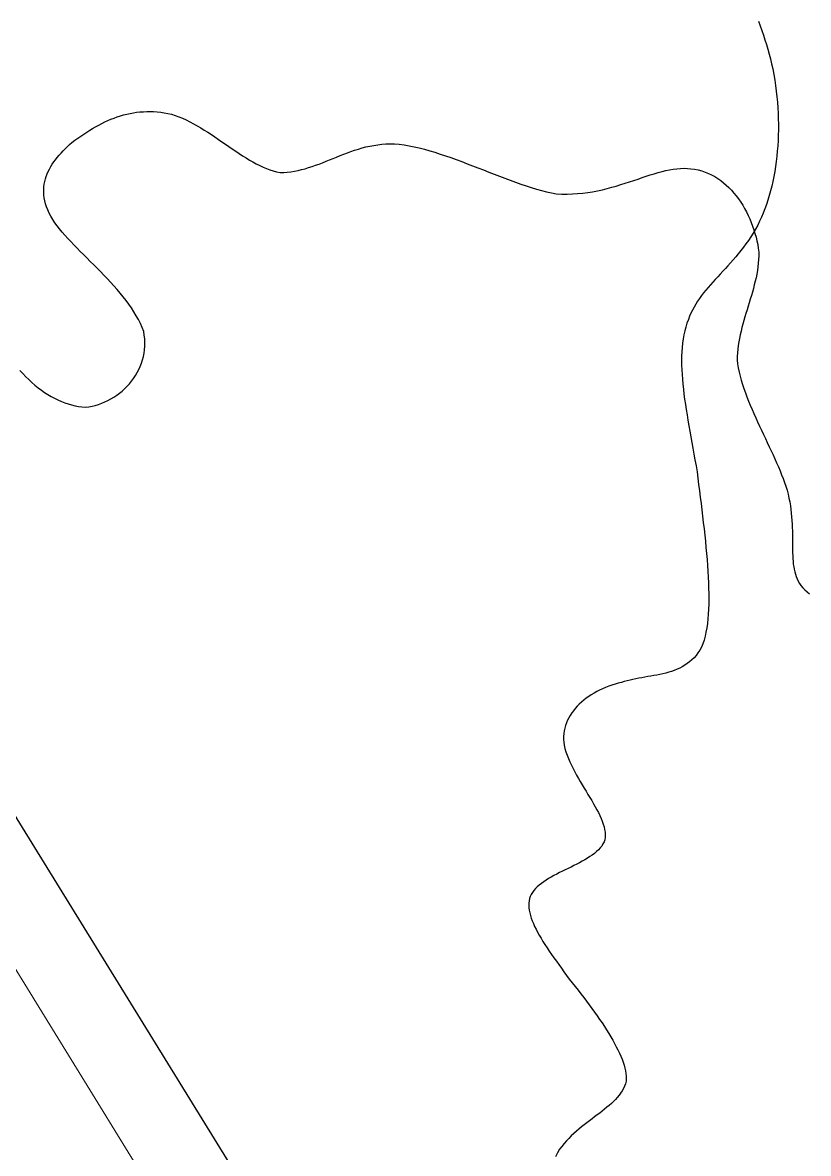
# Model space of a CAD drawing. Header units: metres. Extents: x 3 to 509016, y 4 to 6969473.
# Drawn here: x 507862.545 to 507863.74, y 6967230.789 to 6967232.508 of the extents above; entities that cross this region are included whole.
import ezdxf

# ---------------------------------------------------------------- set-up
doc = ezdxf.new("R2010")
doc.units = ezdxf.units.M
doc.layers.add('D_UG_PIPES', color=252, linetype='EXIST_SWD', lineweight=0)
for name, color, linetype in [('HATCH_LANDSCAPE', 1, 'Continuous'), ('HATCH_PAVEMENT_CARPARK', 254, 'Continuous'), ('mga2020DR_UNLINED', 252, 'Continuous'), ('mga2020VEG_TREE', 252, 'Continuous'), ('XREF', 7, 'Continuous')]:
    doc.layers.add(name, color=color, linetype=linetype)
doc.styles.get("Standard").update_dxf_attribs({"font": 'ARIALN.TTF'})
doc.linetypes.add('EXIST_SWD', pattern='A,5,-2.5,5,-2,["SWD",Standard,S=2.5,R=0,X=0,Y=-1.25],-8,5,-2.5,5,-2.5', length=37.5)

# ---------------------------------------------------------------- blocks, each defined once
blk = doc.blocks.new('XD_HATCH')
at = {"layer": 'HATCH_LANDSCAPE', "ltscale": 0.5}
h = blk.add_hatch(dxfattribs=at)
h.set_pattern_fill('GRASS', color=256, scale=0.05)
h.set_pattern_definition([(212.013854887, (0, 0), (-0.28538859865, -1.2375190291), [0.238125, -1.557926224]), (167.013854887, (0, 0), (-0.28538859868, -1.23751902925), [0.238125, -1.031875]), (257.013854887, (0, 0), (1.23751902925, -0.28538859868), [0.238125, -1.031875])])
edge = h.paths.add_edge_path()
edge.add_line((507834.6194, 6967286.6003), (507833.7745, 6967278.3766))
edge.add_line((507833.7745, 6967278.3766), (507834.4563, 6967266.5732))
edge.add_arc((507833.4405, 6967266.3882), 1.0325, -56.8269, 10.3208, ccw=False)
edge.add_line((507834.0055, 6967265.524), (507833.7027, 6967265.3348))
edge.add_line((507833.7027, 6967265.3348), (507831.8595, 6967265.8814))
edge.add_arc((507790.5773, 6967261.1965), 41.5471, 6.4744, 11.72996)
edge.add_arc((507652.9266, 6967269.5696), 178.3302, 0.023588, 2.717699)
edge.add_arc((507863.8943, 6967277.5885), 32.8409, 156.38178, 179.23816, ccw=False)
edge.add_line((507833.8043, 6967290.7459), (507834.868, 6967290.3037))
edge.add_line((507834.868, 6967290.3037), (507834.6194, 6967286.6003))
edge = h.paths.add_edge_path()
edge.add_line((507840.3758, 6967264.2031), (507839.0111, 6967268.6216))
edge.add_line((507839.0111, 6967268.6216), (507838.9485, 6967268.9634))
edge.add_line((507838.9485, 6967268.9634), (507838.9635, 6967269.4631))
edge.add_line((507838.9635, 6967269.4631), (507838.7986, 6967271.4707))
edge.add_line((507838.7986, 6967271.4707), (507838.5426, 6967271.9806))
edge.add_line((507838.5426, 6967271.9806), (507838.3277, 6967272.489))
edge.add_line((507838.3277, 6967272.489), (507838.1812, 6967272.9949))
edge.add_line((507838.1812, 6967272.9949), (507838.0533, 6967273.5))
edge.add_line((507838.0533, 6967273.5), (507837.435, 6967274.5364))
edge.add_line((507837.435, 6967274.5364), (507837.4424, 6967274.8298))
edge.add_line((507837.4424, 6967274.8298), (507837.523, 6967275.3334))
edge.add_line((507837.523, 6967275.3334), (507837.4511, 6967275.831))
edge.add_line((507837.4511, 6967275.831), (507837.4008, 6967276.3294))
edge.add_line((507837.4008, 6967276.3294), (507837.3858, 6967276.8292))
edge.add_line((507837.3858, 6967276.8292), (507837.3708, 6967277.329))
edge.add_line((507837.3708, 6967277.329), (507837.3559, 6967277.8288))
edge.add_line((507837.3559, 6967277.8288), (507837.2868, 6967278.3259))
edge.add_line((507837.2868, 6967278.3259), (507837.6201, 6967280.3039))
edge.add_line((507837.6201, 6967280.3039), (507837.7291, 6967281.2981))
edge.add_line((507837.7291, 6967281.2981), (507837.7573, 6967281.7976))
edge.add_line((507837.7573, 6967281.7976), (507837.7637, 6967283.3032))
edge.add_line((507837.7637, 6967283.3032), (507837.8004, 6967283.8019))
edge.add_line((507837.8004, 6967283.8019), (507837.9, 6967284.2949))
edge.add_line((507837.9, 6967284.2949), (507838.1892, 6967285.2728))
edge.add_line((507838.1892, 6967285.2728), (507838.2709, 6967285.7675))
edge.add_line((507838.2709, 6967285.7675), (507838.3266, 6967286.2645))
edge.add_line((507838.3266, 6967286.2645), (507837.056, 6967286.299))
edge.add_line((507837.056, 6967286.299), (507837.0835, 6967286.024))
edge.add_line((507837.0835, 6967286.024), (507836.2865, 6967278.3018))
edge.add_line((507836.2865, 6967278.3018), (507836.7877, 6967269.7623))
edge.add_line((507836.7877, 6967269.7623), (507836.9971, 6967265.9725))
edge.add_arc((507835.4372, 6967265.8975), 1.5617, -51.2364, 2.7548, ccw=False)
edge.add_line((507836.415, 6967264.6797), (507834.7625, 6967263.6386))
edge.add_line((507834.7625, 6967263.6386), (507834.4122, 6967261.6514))
edge.add_line((507834.4122, 6967261.6514), (507838.3369, 6967255.3696))
edge.add_arc((507838.6337, 6967255.5551), 0.35, 211.9938, 302.0004)
edge.add_line((507838.8192, 6967255.2583), (507843.102, 6967257.934))
edge.add_line((507843.102, 6967257.934), (507849.8852, 6967247.0769))
edge.add_line((507849.8852, 6967247.0769), (507845.6775, 6967244.448))
edge.add_arc((507845.8629, 6967244.1511), 0.35, 121.996, 211.996)
edge.add_line((507845.5661, 6967243.9657), (507846.3609, 6967242.6936))
edge.add_arc((507846.6577, 6967242.879), 0.35, 211.996, 301.996)
edge.add_line((507846.8432, 6967242.5822), (507851.0509, 6967245.2111))
edge.add_line((507851.0509, 6967245.2111), (507857.8321, 6967234.3573))
edge.add_line((507857.8321, 6967234.3573), (507858.9988, 6967232.4898))
edge.add_line((507858.9988, 6967232.4898), (507868.4293, 6967217.3956))
edge.add_line((507868.4293, 6967217.3956), (507869.595, 6967215.5298))
edge.add_line((507869.595, 6967215.5298), (507879.0265, 6967200.4339))
edge.add_line((507879.0265, 6967200.4339), (507880.1922, 6967198.5681))
edge.add_line((507880.1922, 6967198.5681), (507889.6237, 6967183.4722))
edge.add_line((507889.6237, 6967183.4722), (507890.8655, 6967181.6516))
edge.add_line((507890.8655, 6967181.6516), (507890.7894, 6967181.6064))
edge.add_line((507890.7894, 6967181.6064), (507900.2209, 6967166.5105))
edge.add_line((507900.2209, 6967166.5105), (507895.9381, 6967163.8347))
edge.add_arc((507896.1235, 6967163.5378), 0.35, 121.994, 211.996)
edge.add_line((507895.8267, 6967163.3524), (507896.6215, 6967162.0802))
edge.add_arc((507896.9183, 6967162.2657), 0.35, 211.9984, 301.996)
edge.add_line((507897.1038, 6967161.9689), (507901.3866, 6967164.6447))
edge.add_line((507901.3866, 6967164.6447), (507910.8181, 6967149.5487))
edge.add_line((507910.8181, 6967149.5487), (507906.5469, 6967146.8811))
edge.add_arc((507906.7649, 6967146.6028), 0.3535, 128.0734, 218.4885)
edge.add_line((507906.4882, 6967146.3828), (507907.8077, 6967145.0972))
edge.add_line((507907.8077, 6967145.0972), (507909.4019, 6967144.1738))
edge.add_line((507909.4019, 6967144.1738), (507911.1824, 6967145.0318))
edge.add_line((507911.1824, 6967145.0318), (507911.5938, 6967146.4662))
edge.add_line((507911.5938, 6967146.4662), (507913.3116, 6967147.5395))
edge.add_line((507913.3116, 6967147.5395), (507911.7607, 6967150.3145))
edge.add_line((507911.7607, 6967150.3145), (507911.3517, 6967151.1377))
edge.add_line((507911.3517, 6967151.1377), (507910.3123, 6967152.8466))
edge.add_line((507910.3123, 6967152.8466), (507910.0252, 6967153.2568))
edge.add_line((507910.0252, 6967153.2568), (507908.2386, 6967155.6779))
edge.add_line((507908.2386, 6967155.6779), (507906.8185, 6967157.7385))
edge.add_line((507906.8185, 6967157.7385), (507905.1467, 6967160.2314))
edge.add_line((507905.1467, 6967160.2314), (507902.6614, 6967164.5743))
edge.add_line((507902.6614, 6967164.5743), (507901.6885, 6967166.3247))
edge.add_line((507901.6885, 6967166.3247), (507890.3492, 6967184.5912))
edge.add_line((507890.3492, 6967184.5912), (507887.9238, 6967188.3817))
edge.add_line((507887.9238, 6967188.3817), (507882.2644, 6967197.2262))
edge.add_line((507882.2644, 6967197.2262), (507881.0853, 6967198.9492))
edge.add_line((507881.0853, 6967198.9492), (507875.2149, 6967208.1494))
edge.add_line((507875.2149, 6967208.1494), (507870.7184, 6967215.3627))
edge.add_line((507870.7184, 6967215.3627), (507864.5811, 6967226.2674))
edge.add_line((507864.5811, 6967226.2674), (507858.7045, 6967235.0792))
edge.add_line((507858.7045, 6967235.0792), (507856.2419, 6967238.7442))
edge.add_line((507856.2419, 6967238.7442), (507855.1022, 6967240.3904))
edge.add_line((507855.1022, 6967240.3904), (507854.8173, 6967240.8019))
edge.add_line((507854.8173, 6967240.8019), (507854.0618, 6967242.0986))
edge.add_line((507854.0618, 6967242.0986), (507852.576, 6967244.7077))
edge.add_line((507852.576, 6967244.7077), (507851.066, 6967247.3016))
edge.add_line((507851.066, 6967247.3016), (507849.5393, 6967249.8852))
edge.add_line((507849.5393, 6967249.8852), (507848.9949, 6967250.7242))
edge.add_line((507848.9949, 6967250.7242), (507848.7226, 6967251.1437))
edge.add_line((507848.7226, 6967251.1437), (507848.4401, 6967251.5567))
edge.add_line((507848.4401, 6967251.5567), (507847.8618, 6967252.3745))
edge.add_line((507847.8618, 6967252.3745), (507847.3356, 6967253.2249))
edge.add_line((507847.3356, 6967253.2249), (507845.7975, 6967255.8013))
edge.add_line((507845.7975, 6967255.8013), (507844.2186, 6967258.446))
edge.add_line((507844.2186, 6967258.446), (507842.8502, 6967261.0217))
edge.add_line((507842.8502, 6967261.0217), (507842.6112, 6967261.4614))
edge.add_line((507842.6112, 6967261.4614), (507842.0412, 6967262.2858))
edge.add_line((507842.0412, 6967262.2858), (507840.3758, 6967264.2031))
at = {"layer": 'HATCH_PAVEMENT_CARPARK'}
h = blk.add_hatch(color=256, dxfattribs=at)
h.dxf.hatch_style = 1
edge = h.paths.add_edge_path()
edge.add_spline(control_points=[(507831.6057, 6967265.2103), (507831.2653, 6967264.9977)], knot_values=[3.035082, 3.035082, 4.035082, 4.035082], weights=[1, 1], degree=1, periodic=0)
edge.add_spline(control_points=[(507831.2653, 6967264.9977), (507829.7013, 6967264.0205)], knot_values=[2.035082, 2.035082, 3.035082, 3.035082], weights=[1, 1], degree=1, periodic=0)
edge.add_spline(control_points=[(507829.7013, 6967264.0205), (507828.586, 6967263.3237)], knot_values=[1.499683, 1.499683, 2.035082, 2.035082], weights=[1, 1], degree=1, periodic=0)
edge.add_line((507828.586, 6967263.3237), (507826.3004, 6967261.8957))
edge.add_line((507826.3004, 6967261.8957), (507828.2109, 6967258.8379))
edge.add_line((507828.2109, 6967258.8379), (507832.6123, 6967251.7931))
edge.add_arc((507832.1708, 6967251.5252), 0.5164, -46.2921, 31.2496, ccw=False)
edge.add_line((507832.5276, 6967251.1519), (507828.2976, 6967248.5078))
edge.add_line((507828.2976, 6967248.5078), (507834.8678, 6967237.9915))
edge.add_line((507834.8678, 6967237.9915), (507839.0985, 6967240.6347))
edge.add_arc((507839.2657, 6967239.8885), 0.7648, 41.8437, 102.6277, ccw=False)
edge.add_line((507839.8354, 6967240.3986), (507840.6363, 6967239.117))
edge.add_arc((507839.9895, 6967239.0145), 0.6548, -54.842, 9.002, ccw=False)
edge.add_line((507840.3666, 6967238.4792), (507836.1925, 6967235.8713))
edge.add_line((507836.1925, 6967235.8713), (507842.8687, 6967225.1854))
edge.add_line((507842.8687, 6967225.1854), (507844.1606, 6967223.1178))
edge.add_line((507844.1606, 6967223.1178), (507853.4659, 6967208.2237))
edge.add_line((507853.4659, 6967208.2237), (507857.6976, 6967210.8653))
edge.add_arc((507857.8775, 6967210.3834), 0.5143, 32.6567, 110.4711, ccw=False)
edge.add_line((507858.3105, 6967210.661), (507859.1053, 6967209.3888))
edge.add_line((507859.1053, 6967209.3888), (507864.7027, 6967212.8859))
edge.add_line((507864.7027, 6967212.8859), (507863.9079, 6967214.158))
edge.add_arc((507864.3319, 6967214.4229), 0.5, 121.996, 211.9999, ccw=False)
edge.add_line((507864.067, 6967214.847), (507868.2226, 6967217.4433))
edge.add_line((507868.2226, 6967217.4433), (507858.9501, 6967232.2848))
edge.add_line((507858.9501, 6967232.2848), (507854.7944, 6967229.6885))
edge.add_arc((507854.528, 6967230.1061), 0.4954, 211.4621, 302.5322, ccw=False)
edge.add_line((507854.1055, 6967229.8476), (507853.3107, 6967231.1197))
edge.add_arc((507853.7337, 6967231.3849), 0.4992, 121.9038, 212.0841, ccw=False)
edge.add_line((507853.4698, 6967231.8087), (507857.6254, 6967234.405))
edge.add_line((507857.6254, 6967234.405), (507851.0022, 6967245.0061))
edge.add_line((507851.0022, 6967245.0061), (507846.9226, 6967242.455))
edge.add_arc((507846.6577, 6967242.879), 0.5, 211.996, 301.996, ccw=False)
edge.add_line((507846.2337, 6967242.6141), (507845.4389, 6967243.8862))
edge.add_arc((507845.8629, 6967244.1511), 0.5, 121.996, 211.996, ccw=False)
edge.add_line((507845.598, 6967244.5752), (507849.6775, 6967247.1263))
edge.add_line((507849.6775, 6967247.1263), (507843.0543, 6967257.7273))
edge.add_line((507843.0543, 6967257.7273), (507842.2198, 6967257.2017))
edge.add_line((507842.2198, 6967257.2017), (507838.8987, 6967255.131))
edge.add_arc((507838.6337, 6967255.5551), 0.5, 211.9931, 301.9996, ccw=False)
edge.add_line((507838.2097, 6967255.2902), (507833.4848, 6967262.8744))
edge.add_line((507833.4848, 6967262.8744), (507831.8978, 6967265.3928))
edge.add_line((507831.8978, 6967265.3928), (507831.6057, 6967265.2103))
blk = doc.blocks.new('BAC V TREE')
for p, q in [((2.5351, 15.3672), (2.5661, 15.3773)), ((2.5661, 15.3773), (2.5974, 15.3863)), ((2.5974, 15.3863), (2.6289, 15.3944)), ((2.6289, 15.3944), (2.6606, 15.4014)), ((2.6606, 15.4014), (2.6927, 15.4073)), ((2.6927, 15.4073), (2.725, 15.4121)), ((2.725, 15.4121), (2.7576, 15.4158)), ((2.7576, 15.4158), (2.7906, 15.4184)), ((2.7906, 15.4184), (2.8238, 15.4197)), ((2.8238, 15.4197), (2.8574, 15.4198)), ((2.8574, 15.4198), (2.8913, 15.4187)), ((2.8913, 15.4187), (2.9256, 15.4163)), ((2.9256, 15.4163), (2.9602, 15.4126)), ((2.9602, 15.4126), (2.9952, 15.4076)), ((2.9952, 15.4076), (3.0306, 15.4012)), ((3.0306, 15.4012), (3.0664, 15.3934)), ((3.0664, 15.3934), (3.1027, 15.3817)), ((3.1027, 15.3817), (3.1389, 15.3684)), ((2.2945, 15.2547), (2.3239, 15.2716)), ((2.3239, 15.2716), (2.3535, 15.2878)), ((2.3535, 15.2878), (2.3833, 15.3031)), ((2.3833, 15.3031), (2.4133, 15.3177)), ((2.4133, 15.3177), (2.4434, 15.3314)), ((2.4434, 15.3314), (2.4738, 15.3443)), ((2.4738, 15.3443), (2.5043, 15.3562)), ((2.5043, 15.3562), (2.5351, 15.3672)), ((3.1389, 15.3684), (3.1748, 15.3535)), ((3.1748, 15.3535), (3.2106, 15.3371)), ((3.2106, 15.3371), (3.2462, 15.3195)), ((3.2462, 15.3195), (3.2816, 15.3007)), ((3.2816, 15.3007), (3.3168, 15.2809)), ((3.3168, 15.2809), (3.3519, 15.2602)), ((2.1205, 15.1387), (2.1492, 15.1596)), ((2.1492, 15.1596), (2.178, 15.1799)), ((2.178, 15.1799), (2.207, 15.1996)), ((2.207, 15.1996), (2.236, 15.2186)), ((2.236, 15.2186), (2.2652, 15.237)), ((2.2652, 15.237), (2.2945, 15.2547)), ((3.3519, 15.2602), (3.3868, 15.2386)), ((3.3868, 15.2386), (3.4215, 15.2165)), ((3.4215, 15.2165), (3.4561, 15.1937)), ((3.4561, 15.1937), (3.4906, 15.1706)), ((3.4906, 15.1706), (3.5249, 15.1472)), ((2.0055, 15.0352), (2.0261, 15.0561)), ((2.0261, 15.0561), (2.0475, 15.0767)), ((2.0475, 15.0767), (2.0694, 15.0971)), ((2.0694, 15.0971), (2.0918, 15.1173)), ((2.0918, 15.1173), (2.1205, 15.1387)), ((3.5249, 15.1472), (3.5591, 15.1237)), ((3.5591, 15.1237), (3.5932, 15.1001)), ((3.5932, 15.1001), (3.6272, 15.0766)), ((3.6272, 15.0766), (3.6611, 15.0534)), ((3.6611, 15.0534), (3.6948, 15.0305)), ((4.8583, 15.0407), (4.8948, 15.0523)), ((4.8948, 15.0523), (4.9317, 15.063)), ((4.9317, 15.063), (4.969, 15.0728)), ((4.969, 15.0728), (5.0069, 15.0815)), ((5.0069, 15.0815), (5.0453, 15.089)), ((5.0453, 15.089), (5.0843, 15.0952)), ((5.0843, 15.0952), (5.124, 15.1)), ((5.124, 15.1), (5.1643, 15.1031)), ((5.1643, 15.1031), (5.2054, 15.1046)), ((5.2054, 15.1046), (5.2472, 15.1042)), ((5.2472, 15.1042), (5.2946, 15.0997)), ((5.2946, 15.0997), (5.3427, 15.0933)), ((5.3427, 15.0933), (5.3915, 15.085)), ((5.3915, 15.085), (5.4409, 15.075)), ((5.4409, 15.075), (5.4909, 15.0635)), ((5.4909, 15.0635), (5.5414, 15.0506)), ((5.5414, 15.0506), (5.5924, 15.0363)), ((1.9143, 14.9265), (1.9307, 14.9488)), ((1.9307, 14.9488), (1.9481, 14.9708)), ((1.9481, 14.9708), (1.9664, 14.9926)), ((1.9664, 14.9926), (1.9855, 15.014)), ((1.9855, 15.014), (2.0055, 15.0352)), ((3.6948, 15.0305), (3.7285, 15.0082)), ((3.7285, 15.0082), (3.7621, 14.9864)), ((3.7621, 14.9864), (3.7956, 14.9654)), ((3.7956, 14.9654), (3.8291, 14.9452)), ((3.8291, 14.9452), (3.8624, 14.9261)), ((4.5783, 14.9329), (4.6125, 14.9467)), ((4.6125, 14.9467), (4.6469, 14.9606)), ((4.6469, 14.9606), (4.6815, 14.9746)), ((4.6815, 14.9746), (4.7163, 14.9885)), ((4.7163, 14.9885), (4.7513, 15.0022)), ((4.7513, 15.0022), (4.7867, 15.0155)), ((4.7867, 15.0155), (4.8223, 15.0284)), ((4.8223, 15.0284), (4.8583, 15.0407)), ((5.5924, 15.0363), (5.6439, 15.0208)), ((5.6439, 15.0208), (5.6957, 15.0042)), ((5.6957, 15.0042), (5.7479, 14.9867)), ((5.7479, 14.9867), (5.8003, 14.9684)), ((5.8003, 14.9684), (5.853, 14.9493)), ((5.853, 14.9493), (5.9058, 14.9297)), ((1.8489, 14.8096), (1.8595, 14.8337)), ((1.8595, 14.8337), (1.8714, 14.8574)), ((1.8714, 14.8574), (1.8846, 14.8808)), ((1.8846, 14.8808), (1.8989, 14.9038)), ((1.8989, 14.9038), (1.9143, 14.9265)), ((3.8624, 14.9261), (3.8957, 14.9081)), ((3.8957, 14.9081), (3.929, 14.8913)), ((3.929, 14.8913), (3.9622, 14.8759)), ((3.9622, 14.8759), (3.9954, 14.862)), ((3.9954, 14.862), (4.0285, 14.8498)), ((4.0285, 14.8498), (4.0616, 14.8393)), ((4.0616, 14.8393), (4.0947, 14.8307)), ((4.0947, 14.8307), (4.1278, 14.8242)), ((4.1278, 14.8242), (4.1638, 14.8247)), ((4.1638, 14.8247), (4.1994, 14.8269)), ((4.1994, 14.8269), (4.2347, 14.8308)), ((4.2347, 14.8308), (4.2697, 14.8363)), ((4.2697, 14.8363), (4.3045, 14.8431)), ((4.3045, 14.8431), (4.339, 14.8512)), ((4.339, 14.8512), (4.3734, 14.8604)), ((4.3734, 14.8604), (4.4077, 14.8707)), ((4.4077, 14.8707), (4.4418, 14.8818)), ((4.4418, 14.8818), (4.4759, 14.8937)), ((4.4759, 14.8937), (4.51, 14.9063)), ((4.51, 14.9063), (4.5441, 14.9194)), ((4.5441, 14.9194), (4.5783, 14.9329)), ((5.9058, 14.9297), (5.9588, 14.9096)), ((5.9588, 14.9096), (6.0119, 14.8892)), ((6.0119, 14.8892), (6.065, 14.8685)), ((6.065, 14.8685), (6.118, 14.8478)), ((6.118, 14.8478), (6.171, 14.827)), ((6.171, 14.827), (6.2239, 14.8065)), ((7.8287, 14.8221), (7.8663, 14.8323)), ((7.8663, 14.8323), (7.9035, 14.8413)), ((7.9035, 14.8413), (7.9401, 14.8491)), ((7.9401, 14.8491), (7.9761, 14.8554)), ((7.9761, 14.8554), (8.0117, 14.8602)), ((8.0117, 14.8602), (8.0468, 14.8632)), ((8.0468, 14.8632), (8.0814, 14.8644)), ((8.0814, 14.8644), (8.1156, 14.8635)), ((8.1156, 14.8635), (8.1493, 14.8604)), ((8.1493, 14.8604), (8.1851, 14.8555)), ((8.1851, 14.8555), (8.22, 14.8484)), ((8.22, 14.8484), (8.2541, 14.8392)), ((8.2541, 14.8392), (8.2874, 14.828)), ((8.2874, 14.828), (8.3198, 14.8149)), ((1.8203, 14.7093), (1.8252, 14.735)), ((1.8252, 14.735), (1.8317, 14.7603)), ((1.8317, 14.7603), (1.8396, 14.7851)), ((1.8396, 14.7851), (1.8489, 14.8096)), ((6.2239, 14.8065), (6.2766, 14.7862)), ((6.2766, 14.7862), (6.3291, 14.7662)), ((6.3291, 14.7662), (6.3813, 14.7468)), ((6.3813, 14.7468), (6.4332, 14.7281)), ((6.4332, 14.7281), (6.4847, 14.7101)), ((7.4624, 14.7044), (7.5057, 14.718)), ((7.5057, 14.718), (7.5483, 14.7318)), ((7.5483, 14.7318), (7.5902, 14.7457)), ((7.5902, 14.7457), (7.6315, 14.7595)), ((7.6315, 14.7595), (7.6722, 14.7731)), ((7.6722, 14.7731), (7.7122, 14.7863)), ((7.7122, 14.7863), (7.7516, 14.799)), ((7.7516, 14.799), (7.7904, 14.811)), ((7.7904, 14.811), (7.8287, 14.8221)), ((8.3198, 14.8149), (8.3513, 14.7999)), ((8.3513, 14.7999), (8.3819, 14.7832)), ((8.3819, 14.7832), (8.4116, 14.7647)), ((8.4116, 14.7647), (8.4404, 14.7446)), ((8.4404, 14.7446), (8.4682, 14.7229)), ((8.4682, 14.7229), (8.4951, 14.6998)), ((1.8154, 14.6565), (1.817, 14.6831)), ((1.8154, 14.6295), (1.8154, 14.6565)), ((1.8172, 14.602), (1.8154, 14.6295)), ((1.817, 14.6831), (1.8203, 14.7093)), ((1.8209, 14.574), (1.8172, 14.602)), ((6.4847, 14.7101), (6.5358, 14.693)), ((6.5358, 14.693), (6.5864, 14.6768)), ((6.5864, 14.6768), (6.6365, 14.6618)), ((6.6365, 14.6618), (6.686, 14.6481)), ((6.686, 14.6481), (6.7349, 14.6357)), ((6.7349, 14.6357), (6.7831, 14.6249)), ((6.7831, 14.6249), (6.8306, 14.6156)), ((6.8306, 14.6156), (6.8841, 14.6127)), ((6.8841, 14.6127), (6.9368, 14.612)), ((6.9368, 14.612), (6.9886, 14.6133)), ((6.9886, 14.6133), (7.0395, 14.6165)), ((7.0395, 14.6165), (7.0897, 14.6214)), ((7.0897, 14.6214), (7.139, 14.6278)), ((7.139, 14.6278), (7.1874, 14.6357)), ((7.1874, 14.6357), (7.2352, 14.6449)), ((7.2352, 14.6449), (7.2821, 14.6551)), ((7.2821, 14.6551), (7.3283, 14.6664)), ((7.3283, 14.6664), (7.3737, 14.6784)), ((7.3737, 14.6784), (7.4184, 14.6911)), ((7.4184, 14.6911), (7.4624, 14.7044)), ((8.4951, 14.6998), (8.5211, 14.6753)), ((8.5211, 14.6753), (8.546, 14.6494)), ((8.546, 14.6494), (8.57, 14.6223)), ((8.57, 14.6223), (8.593, 14.594)), ((1.8265, 14.5455), (1.8209, 14.574)), ((1.834, 14.5165), (1.8265, 14.5455)), ((1.8436, 14.487), (1.834, 14.5165)), ((8.593, 14.594), (8.615, 14.5646)), ((8.615, 14.5646), (8.6359, 14.5343)), ((8.6359, 14.5343), (8.6558, 14.5029)), ((8.6558, 14.5029), (8.6746, 14.4707)), ((1.8552, 14.4569), (1.8436, 14.487)), ((1.869, 14.4264), (1.8552, 14.4569)), ((1.885, 14.3952), (1.869, 14.4264)), ((1.9033, 14.3635), (1.885, 14.3952)), ((8.6746, 14.4707), (8.6924, 14.4377)), ((8.6924, 14.4377), (8.7091, 14.4041)), ((8.7091, 14.4041), (8.7247, 14.3697)), ((1.9239, 14.3312), (1.9033, 14.3635)), ((1.9463, 14.3012), (1.9239, 14.3312)), ((1.9704, 14.2709), (1.9463, 14.3012)), ((1.996, 14.2403), (1.9704, 14.2709)), ((8.7247, 14.3697), (8.7392, 14.3348)), ((8.7392, 14.3348), (8.7525, 14.2995)), ((8.7525, 14.2995), (8.7648, 14.2637)), ((2.0229, 14.2096), (1.996, 14.2403)), ((2.0511, 14.1786), (2.0229, 14.2096)), ((2.0803, 14.1473), (2.0511, 14.1786)), ((8.7648, 14.2637), (8.7759, 14.2276)), ((8.7759, 14.2276), (8.7858, 14.1912)), ((8.7858, 14.1912), (8.7945, 14.1547)), ((2.1105, 14.1158), (2.0803, 14.1473)), ((2.1415, 14.0841), (2.1105, 14.1158)), ((2.1733, 14.052), (2.1415, 14.0841)), ((2.2056, 14.0197), (2.1733, 14.052)), ((8.7945, 14.1547), (8.8021, 14.1181)), ((8.8021, 14.1181), (8.8085, 14.0814)), ((8.8085, 14.0814), (8.8136, 14.0448)), ((2.2384, 13.9871), (2.2056, 14.0197)), ((2.2716, 13.9543), (2.2384, 13.9871)), ((2.3049, 13.9211), (2.2716, 13.9543)), ((8.8116, 13.9722), (8.8086, 13.9362)), ((8.8133, 14.0084), (8.8116, 13.9722)), ((8.8136, 14.0448), (8.8133, 14.0084)), ((2.3383, 13.8876), (2.3049, 13.9211)), ((2.3716, 13.8539), (2.3383, 13.8876)), ((2.4048, 13.8198), (2.3716, 13.8539)), ((8.7929, 13.8292), (8.7858, 13.7939)), ((8.7991, 13.8648), (8.7929, 13.8292)), ((8.8044, 13.9004), (8.7991, 13.8648)), ((8.8086, 13.9362), (8.8044, 13.9004)), ((2.4376, 13.7854), (2.4048, 13.8198)), ((2.4701, 13.7507), (2.4376, 13.7854)), ((2.5019, 13.7156), (2.4701, 13.7507)), ((8.7693, 13.7234), (8.7601, 13.6884)), ((8.7779, 13.7586), (8.7693, 13.7234)), ((8.7858, 13.7939), (8.7779, 13.7586)), ((2.5331, 13.6802), (2.5019, 13.7156)), ((2.5634, 13.6445), (2.5331, 13.6802)), ((2.5928, 13.6084), (2.5634, 13.6445)), ((2.6212, 13.5719), (2.5928, 13.6084)), ((8.7403, 13.6185), (8.7299, 13.5837)), ((8.7504, 13.6534), (8.7403, 13.6185)), ((8.7601, 13.6884), (8.7504, 13.6534)), ((2.6483, 13.5351), (2.6212, 13.5719)), ((2.6741, 13.4979), (2.6483, 13.5351)), ((2.6984, 13.4603), (2.6741, 13.4979)), ((8.7087, 13.5141), (8.698, 13.4793)), ((8.7194, 13.5489), (8.7087, 13.5141)), ((8.7299, 13.5837), (8.7194, 13.5489)), ((2.7212, 13.4224), (2.6984, 13.4603)), ((2.7422, 13.384), (2.7212, 13.4224)), ((8.677, 13.4098), (8.6669, 13.375)), ((8.6874, 13.4446), (8.677, 13.4098)), ((8.698, 13.4793), (8.6874, 13.4446)), ((2.7614, 13.3453), (2.7422, 13.384)), ((2.7786, 13.3061), (2.7614, 13.3453)), ((2.7937, 13.2665), (2.7786, 13.3061)), ((8.6479, 13.3053), (8.6392, 13.2704)), ((8.6572, 13.3402), (8.6479, 13.3053)), ((8.6669, 13.375), (8.6572, 13.3402)), ((2.8, 13.2305), (2.7937, 13.2665)), ((2.804, 13.1948), (2.8, 13.2305)), ((2.8057, 13.1595), (2.804, 13.1948)), ((8.6177, 13.1651), (8.6123, 13.1298)), ((8.624, 13.2003), (8.6177, 13.1651)), ((8.6312, 13.2354), (8.624, 13.2003)), ((8.6392, 13.2704), (8.6312, 13.2354)), ((2.7912, 13.0228), (2.7978, 13.0562)), ((2.7978, 13.0562), (2.8025, 13.0901)), ((2.8025, 13.0901), (2.8051, 13.1245)), ((2.8051, 13.1245), (2.8057, 13.1595)), ((8.6048, 13.0587), (8.603, 13.023)), ((8.608, 13.0943), (8.6048, 13.0587)), ((8.6123, 13.1298), (8.608, 13.0943)), ((2.76, 12.9266), (2.7722, 12.958)), ((2.7722, 12.958), (2.7826, 12.99)), ((2.7826, 12.99), (2.7912, 13.0228)), ((8.603, 13.023), (8.6025, 12.9871)), ((8.6025, 12.9871), (8.6034, 12.951)), ((8.6034, 12.951), (8.6109, 12.9111)), ((1.582, 12.8874), (1.6103, 12.856)), ((1.6103, 12.856), (1.6392, 12.8258)), ((2.695, 12.8095), (2.7135, 12.8374)), ((2.7135, 12.8374), (2.7306, 12.8663)), ((2.7306, 12.8663), (2.7461, 12.896)), ((2.7461, 12.896), (2.76, 12.9266)), ((8.6109, 12.9111), (8.6198, 12.8711)), ((8.6198, 12.8711), (8.63, 12.8308)), ((1.6392, 12.8258), (1.6688, 12.7969)), ((1.6688, 12.7969), (1.6989, 12.7692)), ((1.6989, 12.7692), (1.7296, 12.7429)), ((1.7296, 12.7429), (1.7607, 12.7179)), ((2.6075, 12.7081), (2.6313, 12.7318)), ((2.6313, 12.7318), (2.6538, 12.7566)), ((2.6538, 12.7566), (2.6751, 12.7826)), ((2.6751, 12.7826), (2.695, 12.8095)), ((8.63, 12.8308), (8.6414, 12.7905)), ((8.6414, 12.7905), (8.6538, 12.75)), ((8.6538, 12.75), (8.6673, 12.7094)), ((1.7607, 12.7179), (1.7922, 12.6943)), ((1.7922, 12.6943), (1.8242, 12.6721)), ((1.8242, 12.6721), (1.8565, 12.6514)), ((1.8565, 12.6514), (1.8891, 12.6321)), ((1.8891, 12.6321), (1.922, 12.6144)), ((1.922, 12.6144), (1.9551, 12.5981)), ((2.4734, 12.6086), (2.502, 12.6259)), ((2.502, 12.6259), (2.5298, 12.6445)), ((2.5298, 12.6445), (2.5567, 12.6644)), ((2.5567, 12.6644), (2.5827, 12.6857)), ((2.5827, 12.6857), (2.6075, 12.7081)), ((8.6673, 12.7094), (8.6816, 12.6687)), ((8.6816, 12.6687), (8.6969, 12.628)), ((8.6969, 12.628), (8.7129, 12.5872)), ((1.9551, 12.5981), (1.9884, 12.5835)), ((1.9884, 12.5835), (2.0218, 12.5704)), ((2.0218, 12.5704), (2.0553, 12.559)), ((2.0553, 12.559), (2.0888, 12.5493)), ((2.0888, 12.5493), (2.1224, 12.5412)), ((2.1224, 12.5412), (2.1559, 12.5349)), ((2.1559, 12.5349), (2.1894, 12.5304)), ((2.1894, 12.5304), (2.2227, 12.5276)), ((2.2227, 12.5276), (2.2555, 12.5317)), ((2.2555, 12.5317), (2.288, 12.5377)), ((2.288, 12.5377), (2.3201, 12.5454)), ((2.3201, 12.5454), (2.3519, 12.5549)), ((2.3519, 12.5549), (2.3832, 12.5659)), ((2.3832, 12.5659), (2.4139, 12.5786)), ((2.4139, 12.5786), (2.444, 12.5929)), ((2.444, 12.5929), (2.4734, 12.6086)), ((8.7129, 12.5872), (8.7296, 12.5464)), ((8.7296, 12.5464), (8.7469, 12.5055)), ((8.7469, 12.5055), (8.7646, 12.4647)), ((8.7646, 12.4647), (8.7829, 12.4239)), ((8.7829, 12.4239), (8.8014, 12.3832)), ((8.8014, 12.3832), (8.8203, 12.3425)), ((8.8203, 12.3425), (8.8393, 12.3019)), ((8.8393, 12.3019), (8.8584, 12.2614)), ((8.8584, 12.2614), (8.8775, 12.2211)), ((8.8775, 12.2211), (8.8966, 12.1809)), ((8.8966, 12.1809), (8.9155, 12.1408)), ((8.9155, 12.1408), (8.9341, 12.1009)), ((8.9341, 12.1009), (8.9525, 12.0613)), ((8.9525, 12.0613), (8.9704, 12.0218)), ((8.9704, 12.0218), (8.9878, 11.9826)), ((8.9878, 11.9826), (9.0047, 11.9437)), ((9.0047, 11.9437), (9.0209, 11.905)), ((9.0209, 11.905), (9.0364, 11.8667)), ((9.0364, 11.8667), (9.0511, 11.8286)), ((9.0511, 11.8286), (9.0648, 11.7909)), ((9.0648, 11.7909), (9.0776, 11.7536)), ((9.0776, 11.7536), (9.0892, 11.7166)), ((9.0892, 11.7166), (9.0994, 11.6771)), ((9.0994, 11.6771), (9.1082, 11.6382)), ((9.1082, 11.6382), (9.1157, 11.6)), ((9.1157, 11.6), (9.1219, 11.5624)), ((9.1219, 11.5624), (9.1271, 11.5254)), ((9.1271, 11.5254), (9.1313, 11.489)), ((9.1313, 11.489), (9.1347, 11.4533)), ((9.1347, 11.4533), (9.1372, 11.4182)), ((9.1372, 11.4182), (9.1391, 11.3837)), ((9.1391, 11.3837), (9.1405, 11.3498)), ((9.1405, 11.3498), (9.1413, 11.3166)), ((9.1413, 11.3166), (9.1419, 11.284)), ((9.1419, 11.284), (9.1421, 11.252)), ((9.1421, 11.252), (9.1423, 11.2207)), ((9.1423, 11.2207), (9.1424, 11.1899)), ((9.1424, 11.1899), (9.1426, 11.1598)), ((9.1426, 11.1598), (9.1429, 11.1303)), ((9.1429, 11.1303), (9.1435, 11.1015)), ((9.1435, 11.1015), (9.1446, 11.0732)), ((9.1446, 11.0732), (9.1461, 11.0456)), ((9.1461, 11.0456), (9.1482, 11.0186)), ((9.1482, 11.0186), (9.151, 10.9923)), ((9.151, 10.9923), (9.1546, 10.9665)), ((9.1546, 10.9665), (9.1591, 10.9414)), ((9.1591, 10.9414), (9.1647, 10.9169)), ((9.1647, 10.9169), (9.1714, 10.893)), ((9.1714, 10.893), (9.1793, 10.8698)), ((9.1793, 10.8698), (9.1885, 10.8471)), ((9.1885, 10.8471), (9.1992, 10.8251)), ((9.1992, 10.8251), (9.2114, 10.8037)), ((9.2114, 10.8037), (9.2253, 10.7829)), ((9.2253, 10.7829), (9.2441, 10.7616)), ((9.2441, 10.7616), (9.2647, 10.741)), ((9.2647, 10.741), (9.2868, 10.7212)), ((9.2868, 10.7212), (9.3105, 10.7023)), ((16.7129, 3.5541), (16.7288, 3.5087)), ((16.7288, 3.5087), (16.7442, 3.4632)), ((16.7442, 3.4632), (16.7594, 3.4174)), ((16.7594, 3.4174), (16.7741, 3.3713)), ((16.7741, 3.3713), (16.7883, 3.3249)), ((16.7883, 3.3249), (16.802, 3.2781)), ((16.802, 3.2781), (16.8151, 3.2309)), ((16.8151, 3.2309), (16.8276, 3.1832)), ((16.8276, 3.1832), (16.8395, 3.135)), ((16.8395, 3.135), (16.8506, 3.0863)), ((16.8506, 3.0863), (16.8609, 3.032)), ((16.8609, 3.032), (16.8702, 2.9776)), ((16.8702, 2.9776), (16.8783, 2.9232)), ((16.8783, 2.9232), (16.8855, 2.8688)), ((16.8855, 2.8688), (16.8915, 2.8144)), ((16.8915, 2.8144), (16.8965, 2.7602)), ((16.8965, 2.7602), (16.9005, 2.706)), ((16.9005, 2.706), (16.9034, 2.6521)), ((16.9034, 2.6521), (16.9053, 2.5983)), ((16.9053, 2.5983), (16.9062, 2.5448)), ((16.9062, 2.5448), (16.906, 2.4916)), ((16.9049, 2.4388), (16.9027, 2.3863)), ((16.906, 2.4916), (16.9049, 2.4388)), ((16.8996, 2.3343), (16.8955, 2.2828)), ((16.9027, 2.3863), (16.8996, 2.3343)), ((16.8905, 2.2317), (16.8844, 2.1812)), ((16.8955, 2.2828), (16.8905, 2.2317)), ((16.8775, 2.1314), (16.8695, 2.0821)), ((16.8844, 2.1812), (16.8775, 2.1314)), ((16.8607, 2.0336), (16.8509, 1.9858)), ((16.8695, 2.0821), (16.8607, 2.0336)), ((16.8286, 1.8925), (16.8161, 1.8471)), ((16.8402, 1.9387), (16.8286, 1.8925)), ((16.8509, 1.9858), (16.8402, 1.9387)), ((16.8027, 1.8026), (16.7884, 1.7591)), ((16.8161, 1.8471), (16.8027, 1.8026)), ((16.7572, 1.675), (16.7403, 1.6345)), ((16.7732, 1.7165), (16.7572, 1.675)), ((16.7884, 1.7591), (16.7732, 1.7165)), ((16.7039, 1.557), (16.6819, 1.5179)), ((16.7225, 1.5952), (16.7039, 1.557)), ((16.7403, 1.6345), (16.7225, 1.5952)), ((16.636, 1.4437), (16.6123, 1.4084)), ((16.6593, 1.4801), (16.636, 1.4437)), ((16.6819, 1.5179), (16.6593, 1.4801)), ((16.5635, 1.3413), (16.5387, 1.3093)), ((16.5881, 1.3744), (16.5635, 1.3413)), ((16.6123, 1.4084), (16.5881, 1.3744)), ((16.4629, 1.2184), (16.4374, 1.1896)), ((16.4883, 1.2479), (16.4629, 1.2184)), ((16.5136, 1.2782), (16.4883, 1.2479)), ((16.5387, 1.3093), (16.5136, 1.2782)), ((16.3616, 1.1063), (16.3367, 1.0794)), ((16.3868, 1.1336), (16.3616, 1.1063)), ((16.4121, 1.1613), (16.3868, 1.1336)), ((16.4374, 1.1896), (16.4121, 1.1613)), ((16.2641, 1.0001), (16.2408, 0.9739)), ((16.2879, 1.0264), (16.2641, 1.0001)), ((16.3121, 1.0528), (16.2879, 1.0264)), ((16.3367, 1.0794), (16.3121, 1.0528)), ((16.1745, 0.8948), (16.1539, 0.868)), ((16.1959, 0.9213), (16.1745, 0.8948)), ((16.218, 0.9477), (16.1959, 0.9213)), ((16.2408, 0.9739), (16.218, 0.9477)), ((16.0974, 0.7854), (16.0805, 0.7569)), ((16.1153, 0.8134), (16.0974, 0.7854)), ((16.1341, 0.8409), (16.1153, 0.8134)), ((16.1539, 0.868), (16.1341, 0.8409)), ((16.0369, 0.667), (16.0249, 0.6354)), ((16.0502, 0.6977), (16.0369, 0.667)), ((16.0648, 0.7276), (16.0502, 0.6977)), ((16.0805, 0.7569), (16.0648, 0.7276)), ((15.9998, 0.5614), (15.9896, 0.5232)), ((16.0115, 0.5988), (15.9998, 0.5614)), ((16.0249, 0.6354), (16.0115, 0.5988)), ((15.9739, 0.4443), (15.9682, 0.4037)), ((15.981, 0.4842), (15.9739, 0.4443)), ((15.9896, 0.5232), (15.981, 0.4842)), ((15.9639, 0.3622), (15.9608, 0.32)), ((15.9682, 0.4037), (15.9639, 0.3622)), ((15.959, 0.2769), (15.9584, 0.2331)), ((15.9584, 0.2331), (15.9589, 0.1885)), ((15.9608, 0.32), (15.959, 0.2769)), ((15.9589, 0.1885), (15.9604, 0.1432)), ((15.9604, 0.1432), (15.9629, 0.0971)), ((15.9629, 0.0971), (15.9664, 0.0502)), ((15.9664, 0.0502), (15.9707, 0.0026)), ((15.9707, 0.0026), (15.9759, -0.0458)), ((15.9759, -0.0458), (15.9818, -0.0949)), ((15.9818, -0.0949), (15.9884, -0.1447)), ((15.9884, -0.1447), (15.9956, -0.1952)), ((15.9956, -0.1952), (16.0034, -0.2464)), ((16.0034, -0.2464), (16.0117, -0.2984)), ((16.0117, -0.2984), (16.0205, -0.351)), ((16.0205, -0.351), (16.0297, -0.4043)), ((16.0297, -0.4043), (16.0392, -0.4583)), ((16.0392, -0.4583), (16.049, -0.513)), ((16.049, -0.513), (16.059, -0.5684)), ((16.059, -0.5684), (16.0691, -0.6244)), ((16.0691, -0.6244), (16.0794, -0.6811)), ((16.0794, -0.6811), (16.0896, -0.7384)), ((16.0896, -0.7384), (16.0999, -0.7963)), ((16.0999, -0.7963), (16.11, -0.8549)), ((16.11, -0.8549), (16.1177, -0.9168)), ((16.1177, -0.9168), (16.1254, -0.9789)), ((16.1254, -0.9789), (16.1331, -1.0412)), ((16.1331, -1.0412), (16.1409, -1.1034)), ((16.1409, -1.1034), (16.1486, -1.1657)), ((16.1486, -1.1657), (16.1562, -1.2279)), ((16.1562, -1.2279), (16.1637, -1.2899)), ((16.1637, -1.2899), (16.171, -1.3516)), ((16.171, -1.3516), (16.178, -1.4131)), ((16.178, -1.4131), (16.1847, -1.4742)), ((16.1847, -1.4742), (16.191, -1.5348)), ((16.191, -1.5348), (16.197, -1.5949)), ((16.197, -1.5949), (16.2025, -1.6543)), ((16.2025, -1.6543), (16.2075, -1.7131)), ((16.2075, -1.7131), (16.212, -1.7712)), ((16.212, -1.7712), (16.2158, -1.8284)), ((16.2158, -1.8284), (16.219, -1.8847)), ((16.219, -1.8847), (16.2215, -1.9401)), ((16.2215, -1.9401), (16.2233, -1.9944)), ((16.2233, -1.9944), (16.2243, -2.0476)), ((16.2244, -2.0996), (16.2236, -2.1503)), ((16.2243, -2.0476), (16.2244, -2.0996)), ((16.2219, -2.1997), (16.2191, -2.2477)), ((16.2236, -2.1503), (16.2219, -2.1997)), ((16.2153, -2.2942), (16.2105, -2.3392)), ((16.2191, -2.2477), (16.2153, -2.2942)), ((16.1972, -2.4242), (16.1887, -2.464)), ((16.2044, -2.3825), (16.1972, -2.4242)), ((16.2105, -2.3392), (16.2044, -2.3825)), ((16.1678, -2.5381), (16.1528, -2.5699)), ((16.179, -2.502), (16.1678, -2.5381)), ((16.1887, -2.464), (16.179, -2.502)), ((16.0999, -2.6513), (16.08, -2.6743)), ((16.1187, -2.6264), (16.0999, -2.6513)), ((16.1364, -2.5992), (16.1187, -2.6264)), ((16.1528, -2.5699), (16.1364, -2.5992)), ((15.9655, -2.7623), (15.9401, -2.7754)), ((15.9902, -2.7479), (15.9655, -2.7623)), ((16.014, -2.732), (15.9902, -2.7479)), ((16.0369, -2.7145), (16.014, -2.732)), ((16.059, -2.6953), (16.0369, -2.7145)), ((16.08, -2.6743), (16.059, -2.6953)), ((15.5408, -2.8746), (15.5116, -2.8801)), ((15.5701, -2.8693), (15.5408, -2.8746)), ((15.5996, -2.8642), (15.5701, -2.8693)), ((15.6291, -2.8592), (15.5996, -2.8642)), ((15.6587, -2.8541), (15.6291, -2.8592)), ((15.6881, -2.8488), (15.6587, -2.8541)), ((15.7175, -2.8432), (15.6881, -2.8488)), ((15.7466, -2.8372), (15.7175, -2.8432)), ((15.7755, -2.8308), (15.7466, -2.8372)), ((15.8041, -2.8237), (15.7755, -2.8308)), ((15.8323, -2.8159), (15.8041, -2.8237)), ((15.8601, -2.8073), (15.8323, -2.8159)), ((15.8874, -2.7977), (15.8601, -2.8073)), ((15.9141, -2.7871), (15.8874, -2.7977)), ((15.9401, -2.7754), (15.9141, -2.7871)), ((15.1855, -2.9775), (15.1567, -2.991)), ((15.215, -2.9649), (15.1855, -2.9775)), ((15.2451, -2.9532), (15.215, -2.9649)), ((15.2758, -2.9424), (15.2451, -2.9532)), ((15.307, -2.9325), (15.2758, -2.9424)), ((15.3386, -2.9236), (15.307, -2.9325)), ((15.3707, -2.9156), (15.3386, -2.9236)), ((15.398, -2.9071), (15.3707, -2.9156)), ((15.4258, -2.8994), (15.398, -2.9071)), ((15.4541, -2.8924), (15.4258, -2.8994)), ((15.4827, -2.886), (15.4541, -2.8924)), ((15.5116, -2.8801), (15.4827, -2.886)), ((15.0013, -3.0892), (14.9788, -3.1083)), ((15.0249, -3.0709), (15.0013, -3.0892)), ((15.0495, -3.0533), (15.0249, -3.0709)), ((15.075, -3.0365), (15.0495, -3.0533)), ((15.1014, -3.0205), (15.075, -3.0365)), ((15.1287, -3.0054), (15.1014, -3.0205)), ((15.1567, -2.991), (15.1287, -3.0054)), ((14.9004, -3.1919), (14.884, -3.2144)), ((14.9182, -3.1699), (14.9004, -3.1919)), ((14.9372, -3.1487), (14.9182, -3.1699)), ((14.9574, -3.1282), (14.9372, -3.1487)), ((14.9788, -3.1083), (14.9574, -3.1282)), ((14.8325, -3.311), (14.8235, -3.3366)), ((14.8431, -3.2859), (14.8325, -3.311)), ((14.8553, -3.2615), (14.8431, -3.2859)), ((14.8689, -3.2377), (14.8553, -3.2615)), ((14.884, -3.2144), (14.8689, -3.2377)), ((14.8064, -3.4167), (14.8043, -3.4444)), ((14.8104, -3.3895), (14.8064, -3.4167)), ((14.8161, -3.3628), (14.8104, -3.3895)), ((14.8235, -3.3366), (14.8161, -3.3628)), ((14.8043, -3.4444), (14.804, -3.4726)), ((14.804, -3.4726), (14.8056, -3.5013)), ((14.8056, -3.5013), (14.8092, -3.5304)), ((14.8092, -3.5304), (14.8172, -3.563)), ((14.8172, -3.563), (14.8269, -3.5955)), ((14.8269, -3.5955), (14.8382, -3.6281)), ((14.8382, -3.6281), (14.8509, -3.6606)), ((14.8509, -3.6606), (14.8648, -3.6931)), ((14.8648, -3.6931), (14.8798, -3.7255)), ((14.8798, -3.7255), (14.8959, -3.7578)), ((14.8959, -3.7578), (14.9127, -3.7901)), ((14.9127, -3.7901), (14.9303, -3.8221)), ((14.9303, -3.8221), (14.9484, -3.8541)), ((14.9484, -3.8541), (14.967, -3.8858)), ((14.967, -3.8858), (14.9858, -3.9174)), ((14.9858, -3.9174), (15.0048, -3.9488)), ((15.0048, -3.9488), (15.0237, -3.9799)), ((15.0237, -3.9799), (15.0425, -4.0108)), ((15.0425, -4.0108), (15.061, -4.0414)), ((15.061, -4.0414), (15.0791, -4.0717)), ((15.0791, -4.0717), (15.0966, -4.1017)), ((15.0966, -4.1017), (15.1134, -4.1313)), ((15.1134, -4.1313), (15.1294, -4.1606)), ((15.1294, -4.1606), (15.1443, -4.1896)), ((15.1443, -4.1896), (15.1581, -4.2181)), ((15.1581, -4.2181), (15.1707, -4.2462)), ((15.1707, -4.2462), (15.1818, -4.2739)), ((15.1818, -4.2739), (15.1914, -4.3011)), ((15.1914, -4.3011), (15.1992, -4.3279)), ((15.1992, -4.3279), (15.2053, -4.3541)), ((15.2053, -4.3541), (15.2093, -4.3799)), ((15.2093, -4.3799), (15.2112, -4.4051)), ((15.2112, -4.4051), (15.2109, -4.4297)), ((15.1616, -4.5348), (15.1449, -4.5531)), ((15.1764, -4.5158), (15.1616, -4.5348)), ((15.1892, -4.496), (15.1764, -4.5158)), ((15.1998, -4.4753), (15.1892, -4.496)), ((15.2081, -4.4538), (15.1998, -4.4753)), ((15.2109, -4.4297), (15.2081, -4.4538)), ((15.0381, -4.6353), (15.013, -4.6503)), ((15.0621, -4.6199), (15.0381, -4.6353)), ((15.0849, -4.604), (15.0621, -4.6199)), ((15.1064, -4.5876), (15.0849, -4.604)), ((15.1265, -4.5707), (15.1064, -4.5876)), ((15.1449, -4.5531), (15.1265, -4.5707)), ((14.8205, -4.7487), (14.7922, -4.7625)), ((14.8489, -4.735), (14.8205, -4.7487)), ((14.8772, -4.7212), (14.8489, -4.735)), ((14.9053, -4.7074), (14.8772, -4.7212)), ((14.9331, -4.6935), (14.9053, -4.7074)), ((14.9604, -4.6793), (14.9331, -4.6935)), ((14.9871, -4.665), (14.9604, -4.6793)), ((15.013, -4.6503), (14.9871, -4.665)), ((14.6088, -4.8649), (14.5863, -4.8811)), ((14.6325, -4.8493), (14.6088, -4.8649)), ((14.6572, -4.834), (14.6325, -4.8493)), ((14.6829, -4.8192), (14.6572, -4.834)), ((14.7094, -4.8047), (14.6829, -4.8192)), ((14.7365, -4.7904), (14.7094, -4.8047)), ((14.7642, -4.7764), (14.7365, -4.7904)), ((14.7922, -4.7625), (14.7642, -4.7764)), ((14.4981, -4.9704), (14.487, -4.9898)), ((14.5115, -4.9517), (14.4981, -4.9704)), ((14.5277, -4.933), (14.5115, -4.9517)), ((14.5456, -4.915), (14.5277, -4.933)), ((14.5652, -4.8977), (14.5456, -4.915)), ((14.5863, -4.8811), (14.5652, -4.8977)), ((14.4641, -5.0743), (14.4635, -5.0971)), ((14.4668, -5.0522), (14.4641, -5.0743)), ((14.4714, -5.0307), (14.4668, -5.0522)), ((14.4781, -5.0099), (14.4714, -5.0307)), ((14.487, -4.9898), (14.4781, -5.0099)), ((14.4635, -5.0971), (14.4647, -5.1205)), ((14.4647, -5.1205), (14.4677, -5.1446)), ((14.4677, -5.1446), (14.4725, -5.1693)), ((14.4725, -5.1693), (14.479, -5.1947)), ((14.479, -5.1947), (14.4871, -5.2206)), ((14.4871, -5.2206), (14.4968, -5.2471)), ((14.4968, -5.2471), (14.5079, -5.2743)), ((14.5079, -5.2743), (14.5204, -5.302)), ((14.5204, -5.302), (14.5343, -5.3303)), ((14.5343, -5.3303), (14.5495, -5.3591)), ((14.5495, -5.3591), (14.5659, -5.3885)), ((14.5659, -5.3885), (14.5834, -5.4185)), ((14.5834, -5.4185), (14.6021, -5.4489)), ((14.6021, -5.4489), (14.6217, -5.48)), ((14.6217, -5.48), (14.6423, -5.5115)), ((14.6423, -5.5115), (14.6637, -5.5435)), ((14.6637, -5.5435), (14.686, -5.576)), ((14.686, -5.576), (14.709, -5.609)), ((14.709, -5.609), (14.7327, -5.6425)), ((14.7327, -5.6425), (14.757, -5.6765)), ((14.757, -5.6765), (14.7819, -5.7109)), ((14.7819, -5.7109), (14.8072, -5.7458)), ((14.8072, -5.7458), (14.8329, -5.7811)), ((14.8329, -5.7811), (14.859, -5.8169)), ((14.859, -5.8169), (14.8878, -5.8533)), ((14.8878, -5.8533), (14.9165, -5.8898)), ((14.9165, -5.8898), (14.9448, -5.9261)), ((14.9448, -5.9261), (14.9729, -5.9624)), ((14.9729, -5.9624), (15.0006, -5.9986)), ((15.0006, -5.9986), (15.0279, -6.0346)), ((15.0279, -6.0346), (15.0547, -6.0705)), ((15.0547, -6.0705), (15.0809, -6.1062)), ((15.0809, -6.1062), (15.1066, -6.1417)), ((15.1066, -6.1417), (15.1317, -6.177)), ((15.1317, -6.177), (15.156, -6.212)), ((15.156, -6.212), (15.1797, -6.2467)), ((15.1797, -6.2467), (15.2025, -6.2811)), ((15.2025, -6.2811), (15.2245, -6.3151)), ((15.2245, -6.3151), (15.2456, -6.3488)), ((15.2456, -6.3488), (15.2657, -6.3821)), ((15.2657, -6.3821), (15.2848, -6.415)), ((15.2848, -6.415), (15.3029, -6.4474)), ((15.3029, -6.4474), (15.3198, -6.4794)), ((15.3198, -6.4794), (15.3356, -6.5109)), ((15.3356, -6.5109), (15.3502, -6.5418)), ((15.3502, -6.5418), (15.3634, -6.5723)), ((15.3634, -6.5723), (15.3754, -6.6021)), ((15.3754, -6.6021), (15.386, -6.6313)), ((15.386, -6.6313), (15.3951, -6.66)), ((15.3951, -6.66), (15.4028, -6.688)), ((15.4028, -6.688), (15.4089, -6.7153)), ((15.4089, -6.7153), (15.4134, -6.7419)), ((15.4134, -6.7419), (15.4163, -6.7678)), ((15.4091, -6.8422), (15.3996, -6.8661)), ((15.4169, -6.8173), (15.4091, -6.8422)), ((15.4163, -6.7678), (15.4175, -6.7929)), ((15.4175, -6.7929), (15.4169, -6.8173)), ((15.3459, -6.9545), (15.3289, -6.9751)), ((15.3615, -6.9334), (15.3459, -6.9545)), ((15.3757, -6.9117), (15.3615, -6.9334)), ((15.3885, -6.8893), (15.3757, -6.9117)), ((15.3996, -6.8661), (15.3885, -6.8893)), ((15.2278, -7.072), (15.2049, -7.0906)), ((15.2499, -7.0531), (15.2278, -7.072)), ((15.2712, -7.0341), (15.2499, -7.0531)), ((15.2915, -7.0148), (15.2712, -7.0341)), ((15.3108, -6.9951), (15.2915, -7.0148)), ((15.3289, -6.9751), (15.3108, -6.9951)), ((15.0822, -7.1844), (15.0566, -7.2037)), ((15.1075, -7.1654), (15.0822, -7.1844)), ((15.1326, -7.1466), (15.1075, -7.1654)), ((15.1572, -7.1279), (15.1326, -7.1466)), ((15.1814, -7.1093), (15.1572, -7.1279)), ((15.2049, -7.0906), (15.1814, -7.1093)), ((14.9537, -7.2851), (14.9284, -7.3068)), ((14.9793, -7.264), (14.9537, -7.2851)), ((15.0051, -7.2434), (14.9793, -7.264)), ((15.0308, -7.2234), (15.0051, -7.2434)), ((15.0566, -7.2037), (15.0308, -7.2234)), ((14.8309, -7.4012), (14.808, -7.4271)), ((14.8545, -7.3763), (14.8309, -7.4012)), ((14.8786, -7.3524), (14.8545, -7.3763)), ((14.9033, -7.3292), (14.8786, -7.3524)), ((14.9284, -7.3068), (14.9033, -7.3292)), ((14.7434, -7.5183), (14.7233, -7.5555)), ((14.7646, -7.4819), (14.7434, -7.5183)), ((14.7859, -7.454), (14.7646, -7.4819)), ((14.808, -7.4271), (14.7859, -7.454))]:
    blk.add_line(p, q)
blk = doc.blocks.new('XE_SURVEY')
at = {"layer": 'D_UG_PIPES', "flags": 128}
blk.add_lwpolyline([(507842.3937, 6967264.9422), (507846.8997, 6967256.5292), (507852.4347, 6967247.3932), (507858.0127, 6967238.3992), (507863.2877, 6967229.8462), (507868.2957, 6967221.8542), (507873.3667, 6967213.7292), (507878.9367, 6967204.3902), (507884.1827, 6967195.8602)], dxfattribs=at)
at = {"layer": 'mga2020DR_UNLINED'}
blk.add_polyline3d([(507890.6991, 6967200.5784, 5.3095), (507917.0056, 6967158.5361, 4.9247), (507917.0056, 6967158.5361, 4.9247), (507919.1786, 6967155.6551, 5.2167), (507918.4585, 6967152.3996, 5.0857), (507916.7436, 6967150.4757, 5.0478), (507914.1248, 6967149.5917, 5.1406), (507910.8669, 6967152.9771, 4.9437), (507908.1175, 6967156.5123, 5.0083), (507905.2456, 6967161.0117, 5.0172), (507902.2408, 6967166.0224, 4.9259), (507891.2965, 6967183.6766, 5.032), (507882.5668, 6967198.5479, 5.0826), (507872.8027, 6967214.6146, 5.104), (507866.3706, 6967225.1018, 4.915), (507858.6914, 6967237.5078, 5.0093), (507849.5586, 6967251.6025, 5.1308), (507842.9819, 6967261.7158, 5.1781), (507840.465, 6967268.6714, 4.7001)], dxfattribs=at)
at = {"layer": 'mga2020VEG_TREE', "xscale": 0.1554417355589352, "yscale": 0.1554417355589352, "zscale": 0.1554417355589352, "rotation": 0.001583333339407246}
for p in [(507861.0663, 6967231.9582, 5.1767), (507862.2945, 6967229.9763, 5.1301)]:
    blk.add_blockref('BAC V TREE', p, dxfattribs=at)

msp = doc.modelspace()

# ---------------------------------------------------------------- block references
for name in ['XD_HATCH', 'XE_SURVEY']:
    msp.add_blockref(name, (0, 0))
at = {"layer": 'XREF'}
for name in ['XD_HATCH', 'XE_SURVEY']:
    msp.add_blockref(name, (0, 0), dxfattribs=at)

doc.saveas('drawing.dxf')
